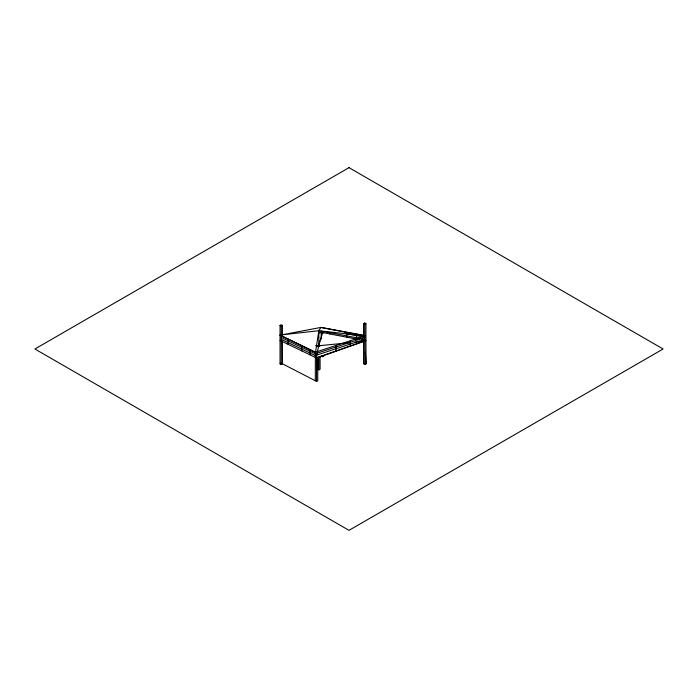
<?xml version="1.0" encoding="UTF-8"?>
<svg xmlns="http://www.w3.org/2000/svg" width="698" height="698" viewBox="0 0 698 698"><rect width="100%" height="100%" fill="white"/><g stroke="black" fill="none" stroke-linecap="round" stroke-linejoin="round"><path stroke-width="1.05" d="M310.052 354.863L310.06 349.689M282.245 343.739L282.42 340.502L282.507 363.833L281.277 364.539L280.046 363.833L280.046 325.39L281.189 324.736L282.42 325.442L282.42 335.127M317.25 364.975L317.66 357.411L316.43 356.704L315.287 357.359L280.046 340.45M364.792 337.509L315.287 353.764L318.838 330.704L320.906 327.423L363.562 335.223L364.792 335.93L315.391 352.246L280.046 335.18L315.391 352.246L315.287 380.742L316.526 381.457L317.756 380.742L317.66 357.411L365.935 340.45L365.935 323.689L364.705 323.017L363.562 323.671L363.562 337.021L344.576 333.391M318.009 369.408L317.651 357.507M316.43 356.704L318.794 345.161L322.432 333.408L323.567 332.754L359.487 339.621M317.573 345.859L349.873 342.692M365.935 323.689L364.792 324.378L363.562 323.671M280.046 325.39L281.277 326.106L282.42 325.442M318.34 333.208L322.336 332.039L323.567 332.754L323.567 331.463L362.541 338.905M280.046 363.833L281.189 363.169M317.66 345.807L318.794 345.161L320.024 345.868L318.881 346.522L315.575 345.493M317.66 357.411L316.526 358.074L315.287 357.359M323.663 356.085L322.432 356.791L321.193 356.085M317.651 369.198L318.881 369.905L320.112 369.198L320.059 356.469M363.562 339.106L363.562 363.78L364.792 364.496L366.022 363.78L365.935 340.45M361.529 340.005L364.792 341.104L316.526 358.074L316.526 381.457M364.792 339.307L315.287 355.561L281.277 339.359M318.838 330.704L281.748 334.857L320.906 327.423L364.792 335.93L318.838 330.704L318.838 345.842M355.203 342.125L364.792 341.104M318.541 343.381L319.335 343.407M319.422 341.113L320.033 341.148M281.277 337.562L315.287 353.764M282.507 363.833L315.287 380.742M321.097 330.939L321.193 332.702L322.432 333.408M365.394 352.281L366.022 363.78M364.705 323.017L364.792 364.496M356.434 333.862L356.434 339.036M350.291 340.711L350.291 345.894M346.662 333.792L346.662 337.169M336.104 345.405L336.104 350.571M329.936 332.676L329.936 333.967M321.193 332.702L321.193 339.193M318.881 357.158L318.881 369.905M301.772 345.711L301.772 350.92M288.152 339.184L288.152 344.428M281.277 326.106L281.277 364.539M349 167.66L34.9 349L349 530.34L663.1 349L349 167.66"/></g></svg>
